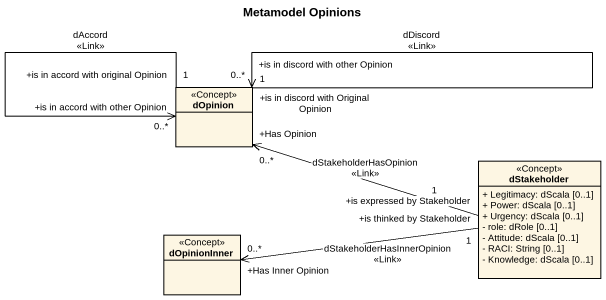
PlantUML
@startuml
title Metamodel Opinions
hide circle
hide empty members
skinparam classAttributeIconSize 0
class dOpinion <<Concept>>
class dStakeholder <<Concept>> {
  + Legitimacy: dScala [0..1]
  + Power: dScala [0..1]
  + Urgency: dScala [0..1]
  - role: dRole [0..1]
  - Attitude: dScala [0..1]
  - RACI: String [0..1]
  - Knowledge: dScala [0..1]
}
class dOpinionInner <<Concept>>
dOpinion "+is in discord with Original Opinion\n1" --> "+is in discord with other Opinion\n0..*" dOpinion : dDiscord\n<<Link>>
dOpinion "+is in accord with original Opinion\n1" --> "+is in accord with other Opinion\n0..*" dOpinion : dAccord\n<<Link>>
dStakeholder "+is expressed by Stakeholder\n1" -left-> "+Has Opinion\n0..*" dOpinion : dStakeholderHasOpinion\n<<Link>>
dStakeholder "+is thinked by Stakeholder\n1" -left-> "+Has Inner Opinion\n0..*" dOpinionInner : dStakeholderHasInnerOpinion\n<<Link>>
@enduml
